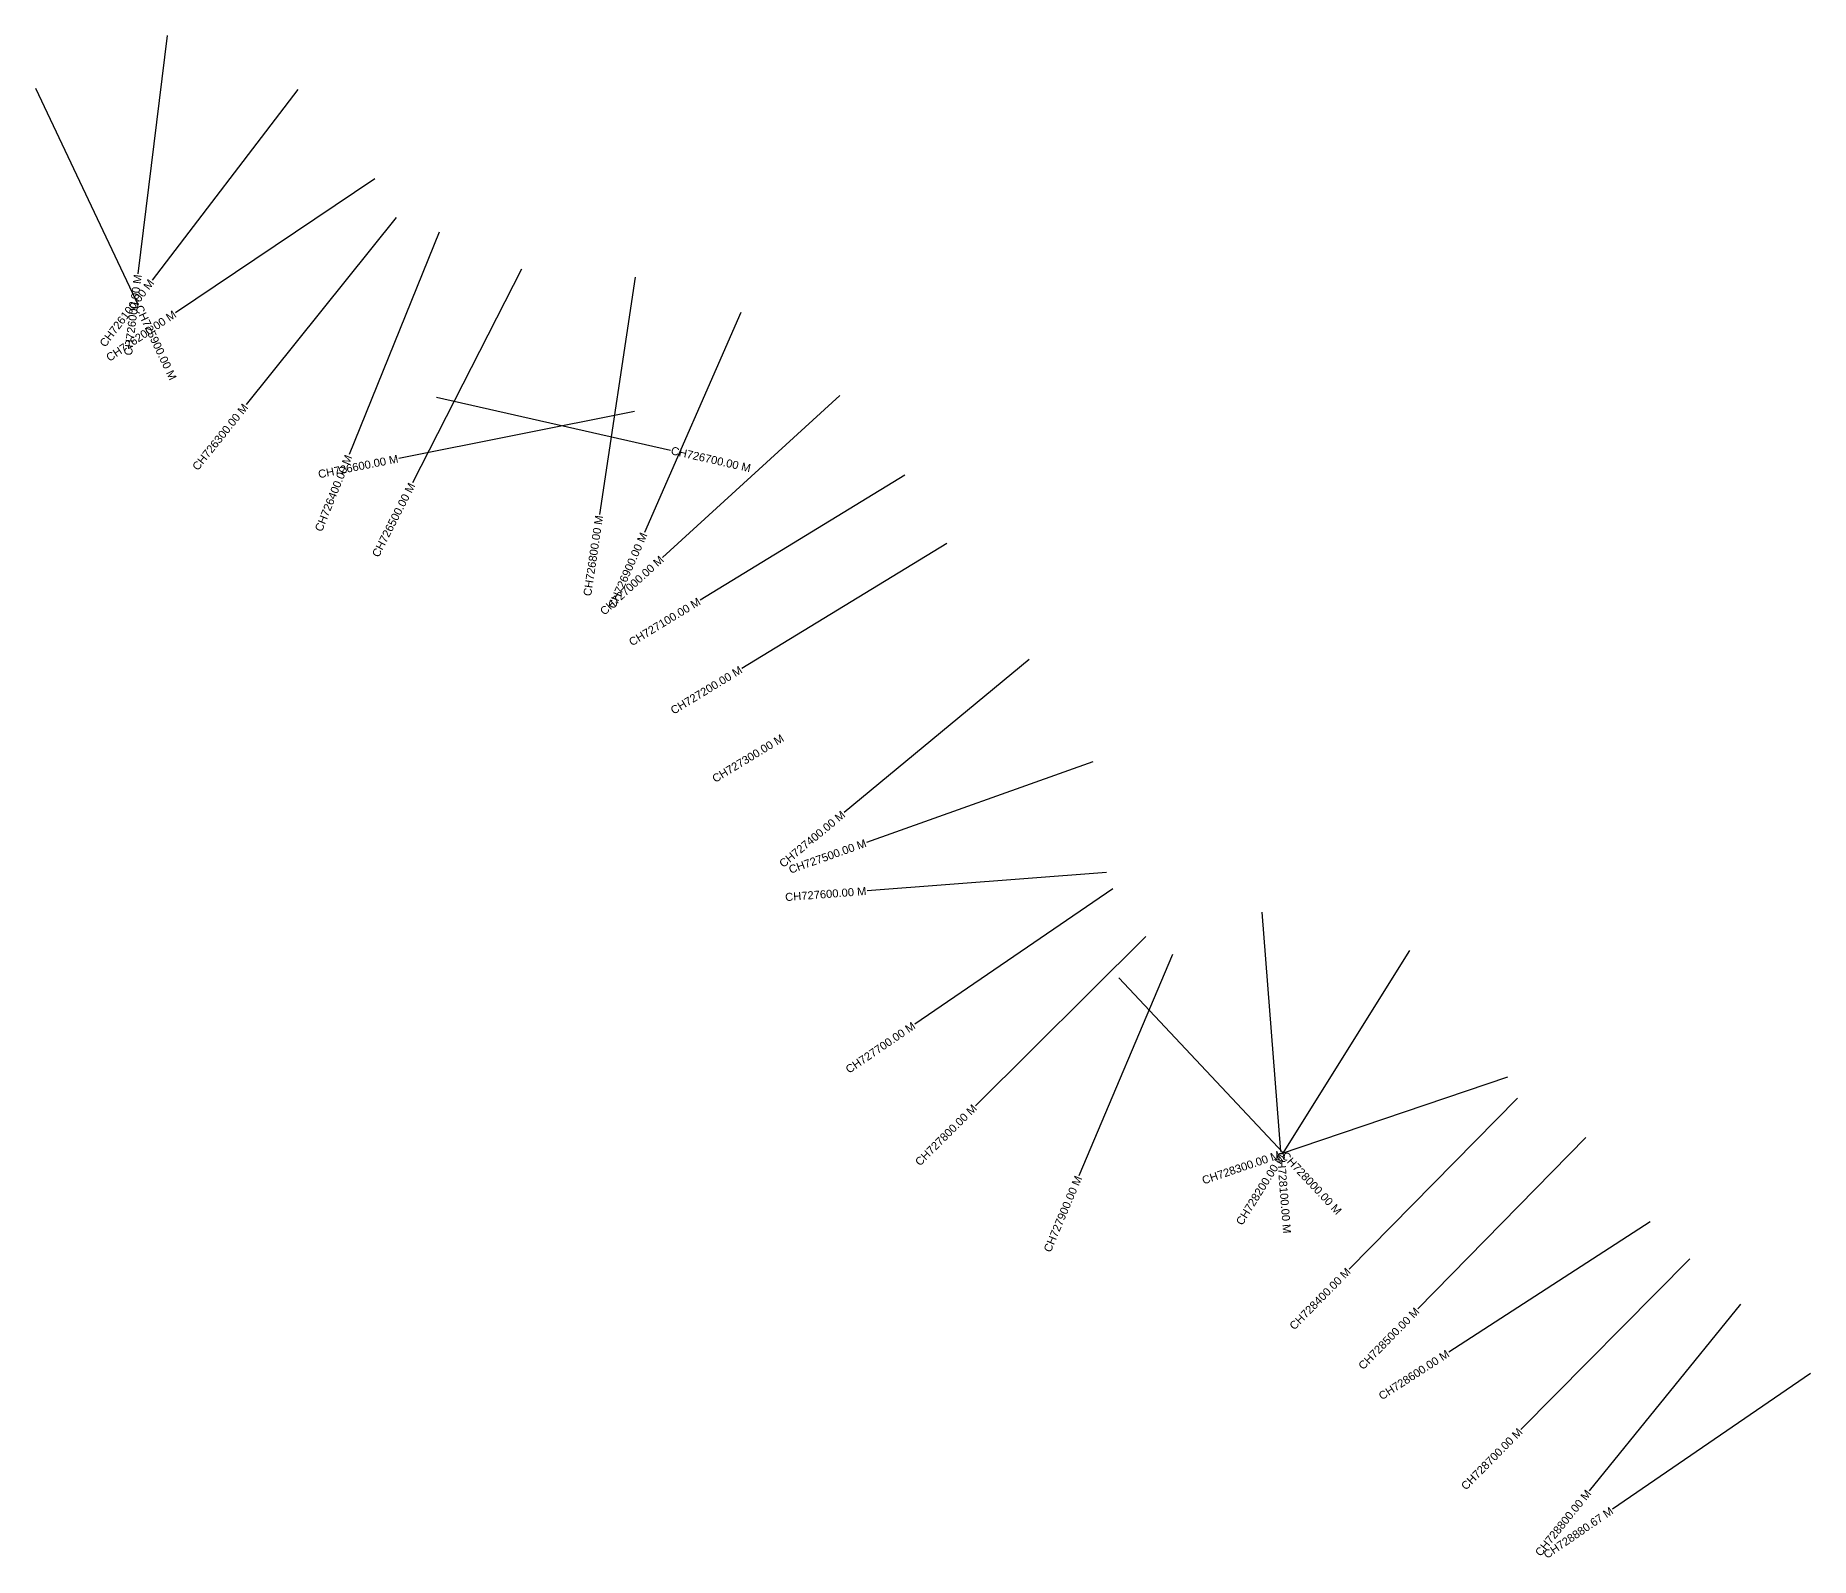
# Model space of a CAD drawing. Header units: feet. Extents: x 356020 to 361265, y 1738813 to 1741261.
# Drawn here: x 356020 to 358238, y 1739086 to 1740988 of the extents above; entities that cross this region are included whole.
import ezdxf
from ezdxf.enums import TextEntityAlignment as Align

# ---------------------------------------------------------------- set-up
doc = ezdxf.new("R2010")
doc.units = ezdxf.units.FT
doc.header["$MEASUREMENT"] = 0
doc.layers.add('CS', color=134, linetype='Continuous')
doc.layers.add('CSMark', color=6, linetype='Continuous')
doc.styles.get("Standard").update_dxf_attribs({"font": 'arial.ttf'})

msp = doc.modelspace()

# ---------------------------------------------------------------- linework, layer by layer
at = {"layer": 'CS'}
for p, q in [((356184.4, 1740988.3), (356148.1, 1740690.5)), ((356020, 1740922.5), (356148.4, 1740651.4)), ((356347.9, 1740920.9), (356165.6, 1740682.6)), ((356444.1, 1740809), (356195.1, 1740641.8)), ((356470.9, 1740761), (356283.2, 1740527)), ((356524.3, 1740742.6), (356411.8, 1740464.5)), ((356627.4, 1740696.3), (356491, 1740429.1)), ((356769.4, 1740686.1), (356724.6, 1740389.5)), ((356901.5, 1740641.9), (356780.8, 1740367.2)), ((356520.9, 1740536.5), (356813.5, 1740470.1)), ((357025, 1740538.4), (356803.4, 1740336)), ((356768.4, 1740518.2), (356474.1, 1740459.8)), ((357106.5, 1740438.9), (356850.4, 1740282.6)), ((357158.6, 1740353.5), (356902.5, 1740197.3)), ((357261.6, 1740208.3), (357030.5, 1740017.1)), ((357341.2, 1740080.4), (357058.5, 1739979.8)), ((357358.3, 1739942.1), (357059.2, 1739919.2)), ((357366.4, 1739922), (357118.7, 1739752.8)), ((357552.3, 1739892.7), (357575.9, 1739593.7)), ((357407.5, 1739862.2), (357194.5, 1739650.8)), ((357440.7, 1739839.8), (357323.9, 1739563.4)), ((357736.9, 1739844.7), (357578, 1739590.3)), ((357373.7, 1739810.6), (357579.1, 1739591.9)), ((357859.4, 1739686.7), (357575.4, 1739590.2)), ((357872, 1739660.3), (357661.5, 1739446.6)), ((357957.4, 1739611.2), (357747.4, 1739397)), ((358037.7, 1739505.9), (357786, 1739342.7)), ((358087.1, 1739459.6), (357876.1, 1739246.3)), ((358150.5, 1739402.8), (357961.6, 1739169.8)), ((358238, 1739316.3), (357990.6, 1739146.6))]:
    msp.add_line(p, q, dxfattribs=at)

# ---------------------------------------------------------------- texts
at = {"layer": 'CSMark'}
for s, rotation, p in [('CH726100.00 M', 52.5743, (356165, 1740681.8)), ('CH726000.00 M', 83.0354, (356147.9, 1740689.5)), ('CH726200.00 M', 33.8806, (356194.2, 1740641.2)), ('CH726300.00 M', 51.2656, (356282.6, 1740526.2)), ('CH726400.00 M', 67.9685, (356411.4, 1740463.5)), ('CH726600.00 M', 11.2273, (356473.1, 1740459.6)), ('CH726500.00 M', 62.9666, (356490.6, 1740428.2)), ('CH726800.00 M', 81.4122, (356724.5, 1740388.5)), ('CH726900.00 M', 66.2741, (356780.4, 1740366.3)), ('CH727000.00 M', 42.4101, (356802.7, 1740335.4)), ('CH727100.00 M', 31.3822, (356849.6, 1740282.1)), ('CH727200.00 M', 31.3822, (356901.7, 1740196.7)), ('CH727300.00 M', 31.3822, (356953.7, 1740111.4)), ('CH727400.00 M', 39.598, (357029.7, 1740016.5)), ('CH727500.00 M', 19.5778, (357057.6, 1739979.5)), ('CH727600.00 M', 4.3646, (357058.2, 1739919.2)), ('CH727700.00 M', 34.3278, (357117.8, 1739752.2)), ('CH727800.00 M', 44.7826, (357193.8, 1739650.1)), ('CH728300.00 M', 18.7755, (357574.4, 1739589.9)), ('CH728200.00 M', 58.0063, (357577.5, 1739589.4)), ('CH727900.00 M', 67.0921, (357323.5, 1739562.5)), ('CH728400.00 M', 45.4304, (357660.8, 1739445.9)), ('CH728500.00 M', 45.5636, (357746.7, 1739396.3)), ('CH728600.00 M', 32.9564, (357785.1, 1739342.2)), ('CH728700.00 M', 45.3086, (357875.4, 1739245.6)), ('CH728800.00 M', 50.9649, (357960.9, 1739169)), ('CH728880.67 M', 34.4588, (357989.8, 1739146))]:
    msp.add_text(s, height=10, rotation=rotation, dxfattribs=at).set_placement(p, align=Align.MIDDLE_RIGHT)
for s, rotation, p in [('CH725900.00 M', 295.3401, (356148.8, 1740650.5)), ('CH726700.00 M', 347.2166, (356814.4, 1740469.9)), ('CH728100.00 M', 274.5117, (357576, 1739592.7)), ('CH728000.00 M', 313.197, (357579.8, 1739591.2))]:
    msp.add_text(s, height=10, rotation=rotation, dxfattribs=at).set_placement(p, align=Align.MIDDLE_LEFT)

doc.saveas('drawing.dxf')
